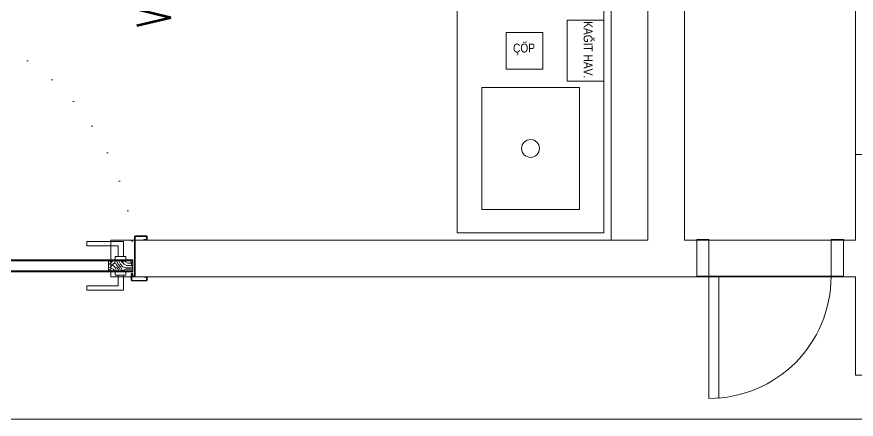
# Model space of a CAD drawing. Header units: metres. Extents: x -17822 to 152406, y -4219 to 19791.
# Drawn here: x 59746.8 to 60090.3, y 2571.7 to 2736.4 of the extents above; entities that cross this region are included whole.
import ezdxf

# ---------------------------------------------------------------- set-up
doc = ezdxf.new("R2010")
doc.units = ezdxf.units.M
doc.header["$LTSCALE"] = 100
doc.header["$MEASUREMENT"] = 0
doc.linetypes.add('DOT2', pattern=[0.125, 0, -0.125])
doc.linetypes.add('HIDDEN', pattern=[0.375, 0.25, -0.125])
doc.layers.get('0').update_dxf_attribs({"color": 9, "lineweight": 9})
for name, color, linetype, lineweight in [('00', 9, 'Continuous', 9), ('01', 9, 'Continuous', 9), ('06C @ 1', 9, 'Continuous', 9), ('06D', 9, 'Continuous', 9), ('09', 9, 'Continuous', 9), ('10', 9, 'Continuous', 9), ('12', 9, 'Continuous', 9), ('20', 9, 'DOT2', 9), ('21_mahal200', 9, 'Continuous', 9), ('E-AYDINLATMA VE PRİZ PANOSU', 7, 'Continuous', 30), ('TEFRİŞ', 9, 'Continuous', 9), ('YAZI', 7, 'Continuous', 9)]:
    doc.layers.add(name, color=color, linetype=linetype, lineweight=lineweight)
doc.styles.add('E-YAZI', font='txttw.shx')
doc.styles.add('MuuM_TEXT-STANDART', font='ARIALN.TTF')
doc.dimstyles.new('MuuM_DIM200', dxfattribs={"dimscale": 20, "dimtxt": 2, "dimasz": 1, "dimexe": 1, "dimexo": 1, "dimgap": 1, "dimtad": 1, "dimdec": 1, "dimrnd": 0.5, "dimdsep": 46, "dimtxsty": 'MuuM_TEXT-STANDART', "dimblk": 'ARCHTICK', "dimcen": 0, "dimdle": 0.15, "dimclrd": 256, "dimclre": 256, "dimclrt": 256, "dimadec": 0, "dimazin": 0, "dimtfac": 5, "dimtdec": 1, "dimtix": 1, "dimtmove": 2, "dimatfit": 3, "dimldrblk": 'DOT', "dimfxl": 3, "dimfxlon": 1, "dimtolj": 1, "dimlwd": -1, "dimlwe": -1, "dimarcsym": 0})

# ---------------------------------------------------------------- blocks, each defined once
blk = doc.blocks.new('1.bod.mimari.elk')
at = {"layer": '01'}
blk.add_lwpolyline([(4130, -5950.000004305957), (4130, -5950.000004305957), (4130, -5950.000004305957), (4130, -5400.000004305957), (4400, -5400.000004305957), (4400, -5950.000004305957), (4400, -5950.000004305957), (4400, -5950.000004305957), (4440, -5950.000004305957), (4440, -5350.000004305957), (4090, -5350.000004305957), (4090, -5950.000004305957), (4130, -5950.000004305957)], dxfattribs=at)
blk = doc.blocks.new('p-kapı kolu')
for points in [[(2.200000000000045, 0), (2.200000000000045, -1.25), (-2.200000000000045, -1.25), (-2.200000000000045, 0), (2.200000000000045, 0)], [(1.225000000000136, -1.25), (1.225000000000136, -7.5), (-13.77499999999986, -7.5), (-13.77499999999986, -5.625), (-1.024999999999863, -5.625), (-1.024999999999863, -5.625), (-1.024999999999863, -1.25), (1.225000000000136, -1.25)]]:
    blk.add_lwpolyline(points)
blk = doc.blocks.new('K-AH-01')
at = {"layer": '09'}
h = blk.add_hatch(dxfattribs=at)
h.set_pattern_fill('LOGEND', color=256, scale=10, style=0)
h.set_pattern_definition([(6.999999999999999e-15, (-3944.072736891598, -2726.896589688631), (10, 10), [3, -7]), (6.999999999999999e-15, (-3944.072736891598, -2726.396589688631), (10, 10), [3, -7]), (6.999999999999999e-15, (-3943.572736891598, -2725.396589688631), (10, 10), [2, -8]), (6.999999999999999e-15, (-3943.072736891598, -2724.396589688631), (10, 10), [1.5, -8.5]), (6.999999999999999e-15, (-3943.072736891598, -2723.396589688631), (10, 10), [1, -9]), (6.999999999999999e-15, (-3945.572736891598, -2722.396589688631), (10, 10), [0.5, -2.5, 0.5, -6.5]), (6.999999999999999e-15, (-3944.072736891598, -2721.896589688631), (10, 10), [0.5, -4, 1.5, -4]), (6.999999999999999e-15, (-3942.072736891598, -2721.396589688631), (10, 10), [0.5, -0.5, 0.5, -8.5]), (6.999999999999999e-15, (-3942.572736891598, -2720.896589688631), (10, 10), [0.5, -9.5]), (6.999999999999999e-15, (-3943.072736891598, -2719.896589688631), (10, 10), [1.5, -8.5]), (6.999999999999999e-15, (-3943.072736891598, -2718.896589688631), (10, 10), [2, -8]), (6.999999999999999e-15, (-3943.572736891598, -2717.896589688631), (10, 10), [2.5, -3, 0.5, -4]), (90, (-3947.572736891597, -2723.896589688631), (-9.999999999999998, 10), [0.5, -1, 2.5, -6]), (90, (-3947.072736891598, -2722.896589688631), (-9.999999999999998, 10), [0.5, -0.5, 1.5, -7.5]), (90, (-3946.572736891598, -2718.896589688631), (-9.999999999999998, 10), [1, -9]), (90, (-3946.072736891597, -2722.896589688631), (-9.999999999999998, 10), [2, -3, 0.5, -4.5]), (90, (-3945.572736891598, -2717.396589688631), (-9.999999999999998, 10), [0.5, -9.5]), (90, (-3945.072736891598, -2722.396589688631), (-9.999999999999998, 10), [1.5, -8.5]), (90, (-3944.072736891598, -2721.896589688631), (-9.999999999999998, 10), [1, -9]), (90, (-3943.072736891598, -2721.896589688631), (-9.999999999999998, 10), [0.5, -1.5, 1.5, -6.5]), (90, (-3942.572736891598, -2721.396589688631), (-9.999999999999998, 10), [0.5, -9.5]), (90, (-3942.072736891598, -2723.396589688631), (-9.999999999999998, 10), [1.4, -8.6]), (90, (-3941.572736891598, -2725.396589688631), (-9.999999999999998, 10), [1, -9]), (90, (-3940.572736891598, -2721.396589688631), (-9.999999999999998, 10), [0.5, -9.5]), (90, (-3939.572736891598, -2721.896589688631), (-9.999999999999998, 10), [1.5, -8.5]), (90, (-3938.572736891598, -2721.896589688631), (-9.999999999999998, 10), [1.5, -8.5]), (45, (-3940.072736891598, -2725.896589688631), (1.1e-15, 10.00000000019025), [0.7071000000000001, -0.7071000000000001, 0.7071000000000001, -12.02083562]), (45, (-3942.072736891598, -2723.396589688631), (1.1e-15, 10.00000000019025), [1.4142, -12.72793562]), (45, (-3946.072736891597, -2718.396589688631), (1.1e-15, 10.00000000019025), [1.4142, -12.72793562]), (45, (-3944.072736891598, -2720.896589688631), (1.1e-15, 10.00000000019025), [1.4142, -12.72793562]), (45, (-3943.572736891598, -2722.896589688631), (1.1e-15, 10.00000000019025), [1.4142, -12.72793562]), (45, (-3940.572736891598, -2724.896589688631), (1.1e-15, 10.00000000019025), [1.4142, -12.72793562]), (45, (-3941.572736891598, -2724.396589688631), (1.1e-15, 10.00000000019025), [2.12132, -12.02081562]), (45, (-3944.572736891597, -2719.896589688631), (1.1e-15, 10.00000000019025), [0.7071000000000001, -13.43503562]), (45, (-3945.072736891598, -2718.896589688631), (1.1e-15, 10.00000000019025), [0.7071000000000001, -13.43503562]), (45, (-3941.072736891598, -2718.896589688631), (1.1e-15, 10.00000000019025), [0.7071000000000001, -13.43503562]), (45, (-3945.072736891598, -2723.896589688631), (1.1e-15, 10.00000000019025), [0.7071000000000001, -13.43503562]), (45, (-3939.572736891598, -2720.396589688631), (1.1e-15, 10.00000000019025), [0.7071000000000001, -13.43503562]), (45, (-3943.072736891598, -2721.396589688631), (1.1e-15, 10.00000000019025), [0.7071000000000001, -13.43503562]), (45, (-3942.072736891598, -2720.396589688631), (1.1e-15, 10.00000000019025), [0.7071000000000001, -13.43503562]), (135, (-3942.572736891598, -2722.396589688631), (-10.00000000019025, 1.1e-15), [0.7071000000000001, -0.7071000000000001, 2.12132, -10.60661562]), (135, (-3941.072736891598, -2722.396589688631), (-10.00000000019025, 1.1e-15), [0.7071000000000001, -13.43503562]), (135, (-3941.072736891598, -2725.896589688631), (-10.00000000019025, 1.1e-15), [0.7071000000000001, -13.43503562]), (135, (-3943.072736891598, -2723.396589688631), (-10.00000000019025, 1.1e-15), [0.7071000000000001, -13.43503562]), (135, (-3941.572736891598, -2721.396589688631), (-10.00000000019025, 1.1e-15), [0.7071000000000001, -13.43503562]), (135, (-3944.072736891598, -2723.896589688631), (-10.00000000019025, 1.1e-15), [0.7071000000000001, -13.43503562]), (135, (-3940.072736891598, -2723.896589688631), (-10.00000000019025, 1.1e-15), [0.7071000000000001, -13.43503562]), (135, (-3947.072736891598, -2726.896589688631), (-10.00000000019025, 1.1e-15), [0.7071000000000001, -13.43503562]), (135, (-3946.572736891598, -2726.396589688631), (-10.00000000019025, 1.1e-15), [1.4142, -12.72793562]), (135, (-3946.072736891597, -2725.896589688631), (-10.00000000019025, 1.1e-15), [1.4142, -12.72793562]), (135, (-3945.072736891598, -2725.896589688631), (-10.00000000019025, 1.1e-15), [1.4142, -12.72793562]), (135, (-3944.572736891597, -2724.896589688631), (-10.00000000019025, 1.1e-15), [1.4142, -12.72793562]), (135, (-3940.572736891598, -2720.896589688631), (-10.00000000019025, 1.1e-15), [1.4142, -12.72793562]), (135, (-3938.572736891598, -2725.896589688631), (-10.00000000019025, 1.1e-15), [1.4142, -12.72793562]), (135, (-3938.072736891598, -2717.896589688631), (-10.00000000019025, 1.1e-15), [1.4142, -12.72793562]), (135, (-3938.072736891598, -2718.896589688631), (-10.00000000019025, 1.1e-15), [1.4142, -12.72793562]), (135, (-3939.072736891598, -2719.396589688631), (-10.00000000019025, 1.1e-15), [1.4142, -12.72793562]), (135, (-3946.072736891597, -2719.396589688631), (-10.00000000019025, 1.1e-15), [2.12132, -12.02081562]), (135, (-3939.572736891598, -2720.396589688631), (-10.00000000019025, 1.1e-15), [2.12132, -12.02081562]), (26.56505120000004, (-3945.072736891598, -2717.396589688631), (10.00000000000094, 4.0006448e-09), [1.117999999999999, -21.24267976999998]), (26.56505120000004, (-3945.072736891598, -2722.396589688631), (10.00000000000094, 4.0006448e-09), [1.117999999999999, -21.24267976999998]), (26.56505120000004, (-3944.072736891598, -2719.396589688631), (10.00000000000094, 4.0006448e-09), [1.117999999999999, -21.24267976999998]), (26.56505120000004, (-3941.072736891598, -2726.396589688631), (10.00000000000094, 4.0006448e-09), [1.117999999999999, -21.24267976999998]), (26.56505120000004, (-3941.572736891598, -2725.396589688631), (10.00000000000094, 4.0006448e-09), [1.117999999999999, -21.24267976999998]), (26.56505120000004, (-3944.572736891597, -2723.396589688631), (10.00000000000094, 4.0006448e-09), [1.117999999999999, -21.24267976999998]), (26.56505120000004, (-3944.572736891597, -2718.396589688631), (10.00000000000094, 4.0006448e-09), [1.117999999999999, -21.24267976999998]), (26.56505120000004, (-3941.572736891598, -2721.396589688631), (10.00000000000094, 4.0006448e-09), [2.235999999999998, -20.12467976999999]), (63.43494882, (-3941.572736891598, -2719.896589688631), (5.099865e-10, 10.00000000000094), [1.117999999999983, -21.24267976999973]), (63.43494882, (-3940.072736891598, -2722.896589688631), (5.099865e-10, 10.00000000000094), [1.117999999999983, -21.24267976999973]), (63.43494882, (-3945.072736891598, -2720.896589688631), (5.099865e-10, 10.00000000000094), [1.117999999999983, -21.24267976999973]), (63.43494882, (-3947.072736891598, -2720.396589688631), (5.099865e-10, 10.00000000000094), [1.117999999999983, -21.24267976999973]), (63.43494882, (-3941.072736891598, -2722.396589688631), (5.099865e-10, 10.00000000000094), [1.117999999999983, -21.24267976999973]), (63.43494882, (-3942.072736891598, -2722.396589688631), (5.099865e-10, 10.00000000000094), [1.117999999999983, -21.24267976999973]), (63.43494882, (-3946.072736891597, -2720.896589688631), (5.099865e-10, 10.00000000000094), [2.235999999999966, -20.12467976999973]), (63.43494882, (-3938.572736891598, -2724.396589688631), (5.099865e-10, 10.00000000000094), [2.235999999999966, -20.12467976999973]), (63.43494882, (-3939.572736891598, -2723.896589688631), (5.099865e-10, 10.00000000000094), [2.235999999999966, -20.12467976999973]), (116.5650512, (-3947.572736891597, -2725.396589688631), (-4.0006481e-09, 10.00000000000094), [1.11799999999998, -21.24267976999968]), (116.5650512, (-3947.572736891597, -2719.896589688631), (-4.0006481e-09, 10.00000000000094), [1.11799999999998, -21.24267976999968]), (116.5650512, (-3945.572736891598, -2726.896589688631), (-4.0006481e-09, 10.00000000000094), [1.11799999999998, -21.24267976999968]), (116.5650512, (-3946.572736891598, -2717.896589688631), (-4.0006481e-09, 10.00000000000094), [1.11799999999998, -21.24267976999968]), (116.5650512, (-3945.572736891598, -2723.896589688631), (-4.0006481e-09, 10.00000000000094), [1.11799999999998, -21.24267976999968]), (116.5650512, (-3943.572736891598, -2722.896589688631), (-4.0006481e-09, 10.00000000000094), [1.11799999999998, -21.24267976999968]), (116.5650512, (-3942.572736891598, -2720.896589688631), (-4.0006481e-09, 10.00000000000094), [1.11799999999998, -21.24267976999968]), (116.5650512, (-3947.072736891598, -2724.896589688631), (3.2114651033e-06, 10.00000160773382), [1.11799999999998, -21.24267976999968]), (116.5650512, (-3944.572736891597, -2723.396589688631), (-4.0006481e-09, 10.00000000000094), [1.11799999999998, -21.24267976999968]), (116.5650512, (-3941.572736891598, -2724.396589688631), (-4.0006481e-09, 10.00000000000094), [1.11799999999998, -21.24267976999968]), (116.5650512, (-3940.572736891598, -2723.396589688631), (-4.0006481e-09, 10.00000000000094), [1.11799999999998, -21.24267976999968]), (116.5650512, (-3938.572736891598, -2720.396589688631), (-4.0006481e-09, 10.00000000000094), [1.11799999999998, -21.24267976999968]), (116.5650512, (-3946.072736891597, -2717.396589688631), (-4.0006481e-09, 10.00000000000094), [1.11799999999998, -21.24267976999968]), (116.5650512, (-3947.572736891597, -2717.896589688631), (-4.0006481e-09, 10.00000000000094), [2.23599999999996, -20.12467976999969]), (116.5650512, (-3946.072736891597, -2724.896589688631), (-4.0006481e-09, 10.00000000000094), [2.23599999999996, -20.12467976999969]), (153.43494882, (-3947.572736891597, -2726.396589688631), (-10.00000000000094, 5.099898e-10), [1.117999999999999, -21.24267976999999]), (153.43494882, (-3939.072736891598, -2726.896589688631), (-10.00000000000094, 5.099898e-10), [1.117999999999999, -21.24267976999999]), (153.43494882, (-3939.572736891598, -2721.896589688631), (-10.00000000000094, 5.099898e-10), [1.117999999999999, -21.24267976999999]), (153.43494882, (-3943.572736891598, -2725.396589688631), (-10.00000000000094, 5.099898e-10), [1.117999999999999, -21.24267976999999]), (153.43494882, (-3944.072736891598, -2726.396589688631), (-10.00000000000094, 5.099898e-10), [1.117999999999999, -21.24267976999999]), (153.43494882, (-3943.072736891598, -2724.396589688631), (-10.00000000000094, 5.099898e-10), [1.117999999999999, -21.24267976999999]), (153.43494882, (-3940.072736891598, -2718.396589688631), (-10.00000000000094, 5.099898e-10), [1.117999999999999, -21.24267976999999]), (153.43494882, (-3939.072736891598, -2717.896589688631), (-10.00000000000094, 5.099898e-10), [2.235999999999998, -20.12467977])])
h.paths.add_polyline_path([(10.76660846558661, 6.458551890495527), (10.76660846558661, 2.459261130652976), (0.7666084655866144, 2.458551890495527), (0.7666084655866144, 6.458551890495527)])
h = blk.add_hatch(dxfattribs=at)
h.set_pattern_fill('LOGEND', color=256, scale=10, style=0)
h.set_pattern_definition([(6.999999999999999e-15, (-3938.781316352499, -2726.896589688585), (10, 10), [3, -7]), (6.999999999999999e-15, (-3938.781316352499, -2726.396589688584), (10, 10), [3, -7]), (6.999999999999999e-15, (-3938.281316352499, -2725.396589688585), (10, 10), [2, -8]), (6.999999999999999e-15, (-3937.781316352499, -2724.396589688585), (10, 10), [1.5, -8.5]), (6.999999999999999e-15, (-3937.781316352499, -2723.396589688585), (10, 10), [1, -9]), (6.999999999999999e-15, (-3940.281316352499, -2722.396589688584), (10, 10), [0.5, -2.5, 0.5, -6.5]), (6.999999999999999e-15, (-3938.781316352499, -2721.896589688585), (10, 10), [0.5, -4, 1.5, -4]), (6.999999999999999e-15, (-3936.781316352499, -2721.396589688584), (10, 10), [0.5, -0.5, 0.5, -8.5]), (6.999999999999999e-15, (-3937.281316352499, -2720.896589688584), (10, 10), [0.5, -9.5]), (6.999999999999999e-15, (-3937.781316352499, -2719.896589688584), (10, 10), [1.5, -8.5]), (6.999999999999999e-15, (-3937.781316352499, -2718.896589688585), (10, 10), [2, -8]), (6.999999999999999e-15, (-3938.281316352499, -2717.896589688584), (10, 10), [2.5, -3, 0.5, -4]), (90, (-3942.281316352499, -2723.896589688584), (-9.999999999999998, 10), [0.5, -1, 2.5, -6]), (90, (-3941.781316352499, -2722.896589688585), (-9.999999999999998, 10), [0.5, -0.5, 1.5, -7.5]), (90, (-3941.281316352499, -2718.896589688585), (-9.999999999999998, 10), [1, -9]), (90, (-3940.781316352499, -2722.896589688585), (-9.999999999999998, 10), [2, -3, 0.5, -4.5]), (90, (-3940.281316352499, -2717.396589688584), (-9.999999999999998, 10), [0.5, -9.5]), (90, (-3939.781316352499, -2722.396589688584), (-9.999999999999998, 10), [1.5, -8.5]), (90, (-3938.781316352499, -2721.896589688585), (-9.999999999999998, 10), [1, -9]), (90, (-3937.781316352499, -2721.896589688585), (-9.999999999999998, 10), [0.5, -1.5, 1.5, -6.5]), (90, (-3937.281316352499, -2721.396589688584), (-9.999999999999998, 10), [0.5, -9.5]), (90, (-3936.781316352499, -2723.396589688585), (-9.999999999999998, 10), [1.4, -8.6]), (90, (-3936.281316352499, -2725.396589688585), (-9.999999999999998, 10), [1, -9]), (90, (-3935.281316352499, -2721.396589688584), (-9.999999999999998, 10), [0.5, -9.5]), (90, (-3934.281316352499, -2721.896589688585), (-9.999999999999998, 10), [1.5, -8.5]), (90, (-3933.281316352499, -2721.896589688585), (-9.999999999999998, 10), [1.5, -8.5]), (45, (-3934.781316352499, -2725.896589688585), (1.1e-15, 10.00000000019025), [0.7071000000000001, -0.7071000000000001, 0.7071000000000001, -12.02083562]), (45, (-3936.781316352499, -2723.396589688585), (1.1e-15, 10.00000000019025), [1.4142, -12.72793562]), (45, (-3940.781316352499, -2718.396589688584), (1.1e-15, 10.00000000019025), [1.4142, -12.72793562]), (45, (-3938.781316352499, -2720.896589688584), (1.1e-15, 10.00000000019025), [1.4142, -12.72793562]), (45, (-3938.281316352499, -2722.896589688585), (1.1e-15, 10.00000000019025), [1.4142, -12.72793562]), (45, (-3935.281316352499, -2724.896589688584), (1.1e-15, 10.00000000019025), [1.4142, -12.72793562]), (45, (-3936.281316352499, -2724.396589688585), (1.1e-15, 10.00000000019025), [2.12132, -12.02081562]), (45, (-3939.281316352499, -2719.896589688584), (1.1e-15, 10.00000000019025), [0.7071000000000001, -13.43503562]), (45, (-3939.781316352499, -2718.896589688585), (1.1e-15, 10.00000000019025), [0.7071000000000001, -13.43503562]), (45, (-3935.781316352499, -2718.896589688585), (1.1e-15, 10.00000000019025), [0.7071000000000001, -13.43503562]), (45, (-3939.781316352499, -2723.896589688584), (1.1e-15, 10.00000000019025), [0.7071000000000001, -13.43503562]), (45, (-3934.281316352499, -2720.396589688585), (1.1e-15, 10.00000000019025), [0.7071000000000001, -13.43503562]), (45, (-3937.781316352499, -2721.396589688584), (1.1e-15, 10.00000000019025), [0.7071000000000001, -13.43503562]), (45, (-3936.781316352499, -2720.396589688585), (1.1e-15, 10.00000000019025), [0.7071000000000001, -13.43503562]), (135, (-3937.281316352499, -2722.396589688584), (-10.00000000019025, 1.1e-15), [0.7071000000000001, -0.7071000000000001, 2.12132, -10.60661562]), (135, (-3935.781316352499, -2722.396589688584), (-10.00000000019025, 1.1e-15), [0.7071000000000001, -13.43503562]), (135, (-3935.781316352499, -2725.896589688585), (-10.00000000019025, 1.1e-15), [0.7071000000000001, -13.43503562]), (135, (-3937.781316352499, -2723.396589688585), (-10.00000000019025, 1.1e-15), [0.7071000000000001, -13.43503562]), (135, (-3936.281316352499, -2721.396589688584), (-10.00000000019025, 1.1e-15), [0.7071000000000001, -13.43503562]), (135, (-3938.781316352499, -2723.896589688584), (-10.00000000019025, 1.1e-15), [0.7071000000000001, -13.43503562]), (135, (-3934.781316352499, -2723.896589688584), (-10.00000000019025, 1.1e-15), [0.7071000000000001, -13.43503562]), (135, (-3941.781316352499, -2726.896589688585), (-10.00000000019025, 1.1e-15), [0.7071000000000001, -13.43503562]), (135, (-3941.281316352499, -2726.396589688584), (-10.00000000019025, 1.1e-15), [1.4142, -12.72793562]), (135, (-3940.781316352499, -2725.896589688585), (-10.00000000019025, 1.1e-15), [1.4142, -12.72793562]), (135, (-3939.781316352499, -2725.896589688585), (-10.00000000019025, 1.1e-15), [1.4142, -12.72793562]), (135, (-3939.281316352499, -2724.896589688584), (-10.00000000019025, 1.1e-15), [1.4142, -12.72793562]), (135, (-3935.281316352499, -2720.896589688584), (-10.00000000019025, 1.1e-15), [1.4142, -12.72793562]), (135, (-3933.281316352499, -2725.896589688585), (-10.00000000019025, 1.1e-15), [1.4142, -12.72793562]), (135, (-3932.781316352499, -2717.896589688584), (-10.00000000019025, 1.1e-15), [1.4142, -12.72793562]), (135, (-3932.781316352499, -2718.896589688585), (-10.00000000019025, 1.1e-15), [1.4142, -12.72793562]), (135, (-3933.781316352499, -2719.396589688584), (-10.00000000019025, 1.1e-15), [1.4142, -12.72793562]), (135, (-3940.781316352499, -2719.396589688584), (-10.00000000019025, 1.1e-15), [2.12132, -12.02081562]), (135, (-3934.281316352499, -2720.396589688585), (-10.00000000019025, 1.1e-15), [2.12132, -12.02081562]), (26.56505120000004, (-3939.781316352499, -2717.396589688584), (10.00000000000094, 4.0006448e-09), [1.117999999999999, -21.24267976999998]), (26.56505120000004, (-3939.781316352499, -2722.396589688584), (10.00000000000094, 4.0006448e-09), [1.117999999999999, -21.24267976999998]), (26.56505120000004, (-3938.781316352499, -2719.396589688584), (10.00000000000094, 4.0006448e-09), [1.117999999999999, -21.24267976999998]), (26.56505120000004, (-3935.781316352499, -2726.396589688584), (10.00000000000094, 4.0006448e-09), [1.117999999999999, -21.24267976999998]), (26.56505120000004, (-3936.281316352499, -2725.396589688585), (10.00000000000094, 4.0006448e-09), [1.117999999999999, -21.24267976999998]), (26.56505120000004, (-3939.281316352499, -2723.396589688585), (10.00000000000094, 4.0006448e-09), [1.117999999999999, -21.24267976999998]), (26.56505120000004, (-3939.281316352499, -2718.396589688584), (10.00000000000094, 4.0006448e-09), [1.117999999999999, -21.24267976999998]), (26.56505120000004, (-3936.281316352499, -2721.396589688584), (10.00000000000094, 4.0006448e-09), [2.235999999999998, -20.12467976999999]), (63.43494882, (-3936.281316352499, -2719.896589688584), (5.099865e-10, 10.00000000000094), [1.117999999999983, -21.24267976999973]), (63.43494882, (-3934.781316352499, -2722.896589688585), (5.099865e-10, 10.00000000000094), [1.117999999999983, -21.24267976999973]), (63.43494882, (-3939.781316352499, -2720.896589688584), (5.099865e-10, 10.00000000000094), [1.117999999999983, -21.24267976999973]), (63.43494882, (-3941.781316352499, -2720.396589688585), (5.099865e-10, 10.00000000000094), [1.117999999999983, -21.24267976999973]), (63.43494882, (-3935.781316352499, -2722.396589688584), (5.099865e-10, 10.00000000000094), [1.117999999999983, -21.24267976999973]), (63.43494882, (-3936.781316352499, -2722.396589688584), (5.099865e-10, 10.00000000000094), [1.117999999999983, -21.24267976999973]), (63.43494882, (-3940.781316352499, -2720.896589688584), (5.099865e-10, 10.00000000000094), [2.235999999999967, -20.12467976999974]), (63.43494882, (-3933.281316352499, -2724.396589688585), (5.099865e-10, 10.00000000000094), [2.235999999999967, -20.12467976999974]), (63.43494882, (-3934.281316352499, -2723.896589688584), (5.099865e-10, 10.00000000000094), [2.235999999999967, -20.12467976999974]), (116.5650512, (-3942.281316352499, -2725.396589688585), (-4.0006481e-09, 10.00000000000094), [1.11799999999998, -21.24267976999969]), (116.5650512, (-3942.281316352499, -2719.896589688584), (-4.0006481e-09, 10.00000000000094), [1.11799999999998, -21.24267976999969]), (116.5650512, (-3940.281316352499, -2726.896589688585), (-4.0006481e-09, 10.00000000000094), [1.11799999999998, -21.24267976999969]), (116.5650512, (-3941.281316352499, -2717.896589688584), (-4.0006481e-09, 10.00000000000094), [1.11799999999998, -21.24267976999969]), (116.5650512, (-3940.281316352499, -2723.896589688584), (-4.0006481e-09, 10.00000000000094), [1.11799999999998, -21.24267976999969]), (116.5650512, (-3938.281316352499, -2722.896589688585), (-4.0006481e-09, 10.00000000000094), [1.11799999999998, -21.24267976999969]), (116.5650512, (-3937.281316352499, -2720.896589688584), (-4.0006481e-09, 10.00000000000094), [1.11799999999998, -21.24267976999969]), (116.5650512, (-3941.781316352499, -2724.896589688584), (3.2114651033e-06, 10.00000160773382), [1.11799999999998, -21.24267976999969]), (116.5650512, (-3939.281316352499, -2723.396589688585), (-4.0006481e-09, 10.00000000000094), [1.11799999999998, -21.24267976999969]), (116.5650512, (-3936.281316352499, -2724.396589688585), (-4.0006481e-09, 10.00000000000094), [1.11799999999998, -21.24267976999969]), (116.5650512, (-3935.281316352499, -2723.396589688585), (-4.0006481e-09, 10.00000000000094), [1.11799999999998, -21.24267976999969]), (116.5650512, (-3933.281316352499, -2720.396589688585), (-4.0006481e-09, 10.00000000000094), [1.11799999999998, -21.24267976999969]), (116.5650512, (-3940.781316352499, -2717.396589688584), (-4.0006481e-09, 10.00000000000094), [1.11799999999998, -21.24267976999969]), (116.5650512, (-3942.281316352499, -2717.896589688584), (-4.0006481e-09, 10.00000000000094), [2.235999999999961, -20.12467976999969]), (116.5650512, (-3940.781316352499, -2724.896589688584), (-4.0006481e-09, 10.00000000000094), [2.235999999999961, -20.12467976999969]), (153.43494882, (-3942.281316352499, -2726.396589688584), (-10.00000000000094, 5.099898e-10), [1.117999999999999, -21.24267976999999]), (153.43494882, (-3933.781316352499, -2726.896589688585), (-10.00000000000094, 5.099898e-10), [1.117999999999999, -21.24267976999999]), (153.43494882, (-3934.281316352499, -2721.896589688585), (-10.00000000000094, 5.099898e-10), [1.117999999999999, -21.24267976999999]), (153.43494882, (-3938.281316352499, -2725.396589688585), (-10.00000000000094, 5.099898e-10), [1.117999999999999, -21.24267976999999]), (153.43494882, (-3938.781316352499, -2726.396589688584), (-10.00000000000094, 5.099898e-10), [1.117999999999999, -21.24267976999999]), (153.43494882, (-3937.781316352499, -2724.396589688585), (-10.00000000000094, 5.099898e-10), [1.117999999999999, -21.24267976999999]), (153.43494882, (-3934.781316352499, -2718.396589688584), (-10.00000000000094, 5.099898e-10), [1.117999999999999, -21.24267976999999]), (153.43494882, (-3933.781316352499, -2717.896589688584), (-10.00000000000094, 5.099898e-10), [2.235999999999998, -20.12467977])])
h.paths.add_polyline_path([(89.05805075810167, 2.465147825551412), (89.05805075810167, 6.464438585393963), (99.05805075810169, 6.465147825551412), (99.05805075810169, 2.465147825551412)])
at = {"layer": '10'}
for points in [[(-0.4443611493825302, -1.699999999999818), (1.300000000001091, -1.699999999999818, 0.4142135623730951), (1.600000000000363, -1.399999999999636), (1.600000000000363, 1.099999999999909, 0.4142135623730951), (1.300000000001091, 1.40000000000009, 0.4142135623730951), (1, 1.099999999999909), (1, 0.2000000000002728), (0.2000000000007276, 0.2000000000002728), (0.2000000001498847, 16.39999999989641, 0.4142135623730951), (-0.0999999998530257, 16.69999999989659), (-4.599999999853026, 16.69999999989613, 0.4142135623730951), (-4.899999999852298, 16.39999999989641), (-4.899999999852298, 15.29999999989604, 0.4142135623730951), (-4.599999999853026, 14.99999999989632), (-3.499999999850842, 14.99999999989632), (-3.499999999850842, 15.19999999989613), (-4.599999999853026, 15.19999999989613, -0.4142135623730951), (-4.69999999985157, 15.29999999989604), (-4.69999999985157, 16.39999999989641, -0.4142135623730951), (-4.599999999853026, 16.49999999989631), (-0.1999999998515705, 16.49999999989631), (-0.0999999998530257, 16.49999999989631, -0.4142135623730951), (1.491571e-10, 16.39999999989641), (0, 0), (1.200000000000727, 0), (1.200000000000727, 1.099999999999909, -0.4142135623730951), (1.300000000001091, 1.200000000000272, -0.4142135623730951), (1.399999999999636, 1.099999999999909), (1.399999999999636, -1.399999999999636, -0.4142135623730951), (1.300000000001091, -1.5), (-0.4443611493825302, -1.5), (-4.600000000000363, -1.5, -0.4142135623730951), (-4.699999999998908, -1.40000000000009), (-4.699999999998908, -0.3000000000001819, -0.4142135623730951), (-4.600000000000363, -0.1999999999998181), (-3.5, -0.1999999999998181), (-3.5, 0), (-4.600000000000363, 0, 0.4142135623730951), (-4.899999999999637, -0.3000000000001819), (-4.899999999999637, -1.40000000000009, 0.4142135623730951), (-4.600000000000363, -1.699999999999818)], [(100.4443611494716, -1.699999999953433), (98.70000000008804, -1.699999999953433, -0.4142135623730951), (98.40000000008878, -1.399999999953251), (98.40000000008878, 1.100000000046293, -0.4142135623730951), (98.70000000008804, 1.400000000046475, -0.4142135623730951), (99.00000000008914, 1.100000000046293), (99.00000000008914, 0.2000000000466571), (99.8000000000884, 0.2000000000466571), (99.80000000023573, 16.39999999994279, -0.4142135623730951), (100.1000000002386, 16.69999999994297), (104.6000000002386, 16.69999999994252, -0.4142135623730951), (104.9000000002379, 16.39999999994279), (104.9000000002379, 15.29999999994243, -0.4142135623730951), (104.6000000002386, 14.9999999999427), (103.5000000002364, 14.9999999999427), (103.5000000002364, 15.19999999994252), (104.6000000002386, 15.19999999994252, 0.4142135623730951), (104.7000000002372, 15.29999999994243), (104.7000000002372, 16.39999999994279, 0.4142135623730951), (104.6000000002386, 16.4999999999427), (100.2000000002372, 16.4999999999427), (100.1000000002386, 16.4999999999427, 0.4142135623730951), (100.0000000002364, 16.39999999994279), (100.0000000000891, 4.63842e-11), (98.8000000000884, 4.63842e-11), (98.8000000000884, 1.100000000046293, 0.4142135623730951), (98.70000000008804, 1.200000000046657, 0.4142135623730951), (98.6000000000895, 1.100000000046293), (98.6000000000895, -1.399999999953251, 0.4142135623730951), (98.70000000008804, -1.499999999953615), (100.4443611494716, -1.499999999953615), (104.6000000000895, -1.499999999953615, 0.4142135623730951), (104.700000000088, -1.399999999953706), (104.700000000088, -0.2999999999537977, 0.4142135623730951), (104.6000000000895, -0.1999999999534339), (103.5000000000891, -0.1999999999534339), (103.5000000000891, 4.63842e-11), (104.6000000000895, 4.63842e-11, -0.4142135623730951), (104.9000000000887, -0.2999999999537977), (104.9000000000887, -1.399999999953706, -0.4142135623730951), (104.6000000000895, -1.699999999953433)], [(2.145537653377687, 7.599910130869375), (0.7666084655866144, 6.958551890495527), (0.7666084655866144, 4.086103974437264), (0.5666084655895248, 4.086103974437264), (0.5666084655895248, 7.086103974437264), (2.036566844803019, 7.769801098163497, -14.79600197240014)]]:
    blk.add_lwpolyline(points, format="xyb", close=True, dxfattribs=at)
blk.add_circle((2.716608465587341, 8.086097468674325), 0.55, dxfattribs=at)
at = {"layer": '12'}
for points in [[(0.7666084655866144, 6.458551890495527), (99.05805075810169, 6.465147825551412), (99.05805075810169, 6.965147825551412), (0.7666084655866144, 6.958551890495527)], [(0.7666084655866144, 2.458551890495527), (10.76660846558661, 2.458551890495527), (10.76660846558661, 6.458551890495527), (0.7666084655866144, 6.458551890495527)], [(89.05805075810167, 2.458553851196938), (99.05805075810169, 2.458551890541912), (99.05805075810169, 6.465147825551412), (89.05805075810167, 6.465147825551412)], [(0.7666084655866144, 2.458551890495527), (99.05805075810169, 2.458551890541912), (99.05810749731428, 1.958551890541912), (0.7666084655866144, 1.958551890495527)]]:
    blk.add_lwpolyline(points, close=True, dxfattribs=at)
at = {"layer": '20'}
blk.add_lwpolyline([(2.716608465587341, 8.086097468667957), (2.716608465587341, 105.230649514639)], dxfattribs=at)
at = {"layer": '20', "linetype": 'HIDDEN'}
for points in [[(1.966608465587341, 6.886103974436537), (1.966608465587341, 5.386103974436537), (3.466608465587341, 5.386103974436537), (3.466608465587341, 6.886103974436537)], [(2.166608465588069, 7.576195517314317), (2.166608465588069, 5.586103974437264), (3.266608465586614, 5.586103974437264), (3.266608465586614, 7.576195517314317)]]:
    blk.add_lwpolyline(points, dxfattribs=at)
at = {"layer": '20'}
blk.add_arc((0.7666084655866144, 6.958551890495527), 98.29144251382813, 357.0841551778868, 88.86323674291442, dxfattribs=at)
at = {"layer": '06C @ 1', "xscale": -1, "rotation": 180}
blk.add_blockref('p-kapı kolu', (94.05703386649837, 6.965149786207802), dxfattribs=at)
at = {"layer": '06C @ 1'}
blk.add_blockref('p-kapı kolu', (94.05703386649837, 1.958551890540547), dxfattribs=at)
blk = doc.blocks.new('_ArchTick')
at = {"color": 0, "linetype": 'ByBlock', "const_width": 0.15}
blk.add_lwpolyline([(-0.5, -0.5), (0.5, 0.5)], dxfattribs=at)
blk = doc.blocks.new('_Dot')
at = {"color": 0, "linetype": 'ByBlock', "lineweight": -2}
blk.add_line((-0.5, 0), (-1, 0), dxfattribs=at)
at = {"color": 0, "linetype": 'ByBlock', "const_width": 0.5}
blk.add_lwpolyline([(-0.25, 0, 1), (0.25, 0, 1)], format="xyb", close=True, dxfattribs=at)
blk = doc.blocks.new('rrrrrrrrrrrrrrrrrrrrrrrrrrrrrrrrrrrrrrrrrrr')
at = {"layer": 'TEFRİŞ'}
blk.add_lwpolyline([(30902.51658083763, -1571.488763301721), (30902.51658083763, -1621.488763301721), (30942.51658083763, -1621.488763301721), (30942.51658083763, -1571.488763301721)], close=True, dxfattribs=at)
blk.add_circle((30922.51658083764, -1596.488763301721), 3.649999999999636, dxfattribs=at)
blk = doc.blocks.new('ttttttttttttt')
for points in [[(3983.48582208233, -30733.60081935968), (3983.48582208233, -30748.60081935968)], [(3988.48582208233, -30733.60081935968), (3983.48582208233, -30733.60081935968)], [(3988.48582208233, -30733.60081935968), (3988.48582208233, -30748.60081935968)], [(4043.48582208233, -30733.60081935968), (4038.48582208233, -30733.60081935968)], [(4038.48582208233, -30733.60081935968), (4038.48582208233, -30748.60081935968)], [(4043.48582208233, -30733.60081935968), (4043.48582208233, -30748.60081935968)], [(3988.48582208233, -30748.60081935968), (3983.48582208233, -30748.60081935968)], [(4034.48582208233, -30748.60081935968), (3988.48582208233, -30748.60081935968)], [(4034.48582208233, -30748.60081935968), (4034.48582208233, -30798.60081935968)], [(4034.48582208233, -30748.60081935968), (4038.48582208233, -30748.60081935968)], [(4043.48582208233, -30748.60081935968), (4038.48582208233, -30748.60081935968)], [(4038.48582208233, -30748.60081935968), (4038.48582208233, -30798.60081935968)]]:
    blk.add_lwpolyline(points)
blk.add_arc((4038.48582208233, -30748.60081935968), 50, 180, 270)
blk = doc.blocks.new('1.bod.mimari1.elk')
blk.add_lwpolyline([(3785.199999999895, -6000.000004305961), (3785.199999999895, -5985.000004305961)])
at = {"layer": '00'}
for points in [[(3785.199999999895, -5985.000004305961), (4005, -5985.000004305961), (4005, -5595.000004305961)], [(4005, -5595.000004305961), (4005, -5985.000004305961), (3990, -5985.000004305961), (3990, -5595.000004305961), (4005, -5595.000004305961)], [(3785.199999999895, -6000.000004305961), (4090, -6000.000004305961), (4090, -6040.292596548517), (4105, -6040.292596548517), (4105, -5950.000004305961), (4090, -5950.000004305961), (4090, -5985.000004305961), (4020, -5985.000004305954), (4020, -5600.000004305961), (4090, -5600.000004305954)]]:
    blk.add_lwpolyline(points, dxfattribs=at)
at = {"layer": 'TEFRİŞ'}
blk.add_lwpolyline([(3987, -5833.000004305964), (3987, -5982.000004305961), (3927, -5982.000004305961), (3926.999999999985, -5833.000004305964), (3987, -5833.000004305964)], dxfattribs=at)
for points in [[(3987, -5895.000004305961), (3987, -5920.000004305961), (3972, -5920.000004305961), (3972, -5895.000004305961)], [(3947, -5900.000004305961), (3947, -5915.000004305961), (3962, -5915.000004305961), (3962, -5900.000004305961)]]:
    blk.add_lwpolyline(points, close=True, dxfattribs=at)
for name, p in [('K-AH-01', (3695.199999999808, -6000.000004306004)), ('rrrrrrrrrrrrrrrrrrrrrrrrrrrrrrrrrrrrrrrrrrr', (-26965.51658083763, -4351.01124100424))]:
    blk.add_blockref(name, p)
at = {"xscale": -1}
blk.add_blockref('ttttttttttttt', (8068.485822082337, 24748.79099000902), dxfattribs=at)
at = {"layer": 'YAZI', "insert": (3982.35495860927, -5918.765329269858), "char_height": 3.6288, "width": 53.2774421712412, "attachment_point": 3, "rotation": 270, "style": 'MuuM_TEXT-STANDART'}
blk.add_mtext('KAĞIT HAV.', dxfattribs=at)
at = {"layer": 'YAZI', "insert": (3958.830499278643, -5904.613244226141), "char_height": 3.6288, "width": 53.2774421712412, "attachment_point": 3, "style": 'MuuM_TEXT-STANDART'}
blk.add_mtext('ÇÖP', dxfattribs=at)
at = {"layer": '21_mahal200'}
blk.add_leader([(4255.021122421458, -6058.296263812887), (3642.198962060444, -6058.296263812887)], dimstyle='MuuM_DIM200', override={"dimasz": 1, "dimfxl": 10}, dxfattribs=at)

msp = doc.modelspace()

# ---------------------------------------------------------------- block references
at = {"layer": '06D'}
for name in ['1.bod.mimari.elk', '1.bod.mimari1.elk']:
    msp.add_blockref(name, (56000.00000000004, 8630.000004306028), dxfattribs=at)

# ---------------------------------------------------------------- texts
at = {"layer": 'E-AYDINLATMA VE PRİZ PANOSU', "color": 4, "style": 'E-YAZI', "width": 0.7}
msp.add_text('VW BINEK SERVISLER AYD-PRZ PANOSU', height=14, rotation=90, dxfattribs=at).set_placement((59809.84031348745, 2732.336114831944))

doc.saveas('drawing.dxf')
